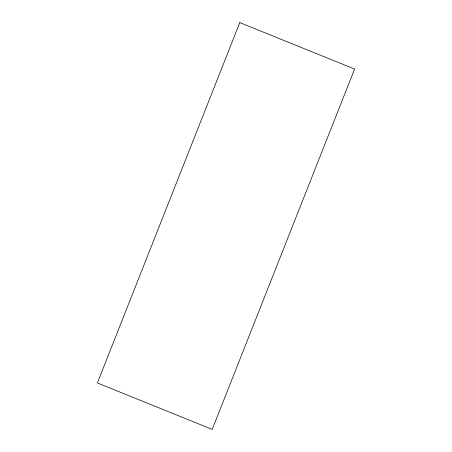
<?xml version="1.0" encoding="UTF-8"?>
<svg xmlns="http://www.w3.org/2000/svg" width="452" height="452" viewBox="0 0 452 452"><rect width="100%" height="100%" fill="white"/><g stroke="black" fill="none" stroke-linecap="round" stroke-linejoin="round"><path stroke-width="0.68" d="M239.792 22.6L97.389 382.946L212.208 429.4L354.611 69.054L239.792 22.6"/></g></svg>
